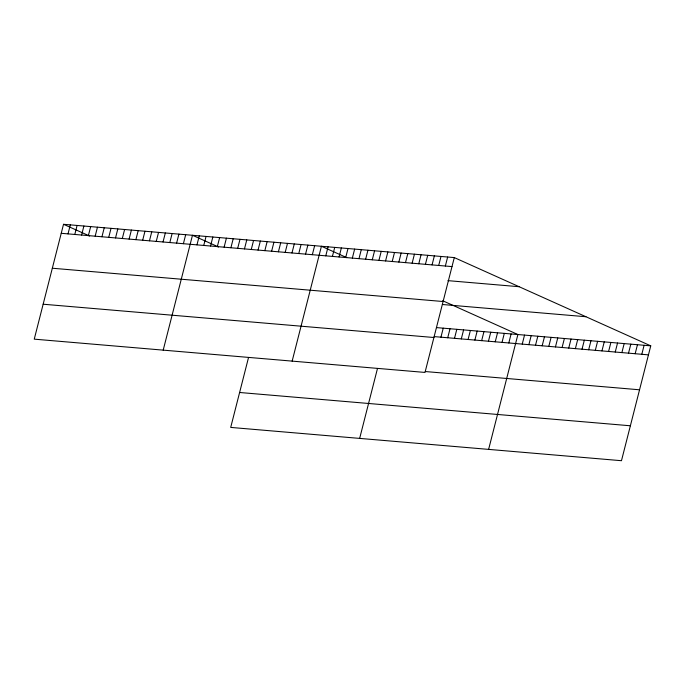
<?xml version="1.0" encoding="UTF-8"?>
<svg xmlns="http://www.w3.org/2000/svg" width="685" height="685" viewBox="0 0 685 685"><rect width="100%" height="100%" fill="white"/><g stroke="black" fill="none" stroke-linecap="round" stroke-linejoin="round"><path stroke-width="1.03" d="M63.525 224.295L34.25 339.152L425.008 372.434L454.292 257.586L63.525 224.295L89.624 236.025M68.02 233.876L70.315 224.868M74.802 234.458L77.097 225.451M81.592 235.041L83.887 226.033M88.374 235.614L90.677 226.607M95.164 236.197L97.458 227.189M101.954 236.77L104.248 227.762M108.735 237.352L111.038 228.345M115.525 237.926L117.82 228.918M122.315 238.508L124.61 229.501M129.097 239.082L131.392 230.074M135.887 239.664L138.182 230.657M142.677 240.238L144.972 231.23M149.458 240.82L151.753 231.813M156.248 241.394L158.543 232.386M163.03 241.976L165.333 232.968M169.82 242.55L172.115 233.542M176.61 243.132L178.905 234.124M183.392 243.706L185.686 234.698M163.201 350.138L192.476 235.28L218.575 247.002M196.972 244.862L199.266 235.854M203.753 245.444L206.048 236.436M210.543 246.018L212.838 237.01M217.333 246.6L219.628 237.592M224.115 247.182L226.41 238.175M230.905 247.756L233.2 238.748M237.686 248.338L239.99 239.33M244.476 248.912L246.771 239.904M251.267 249.494L253.561 240.486M258.048 250.068L260.343 241.06M264.838 250.65L267.133 241.642M271.628 251.224L273.923 242.216M248.535 357.501L230.708 427.414L621.475 460.705L650.75 345.848L454.292 257.586M278.41 251.806L280.704 242.798M285.2 252.38L287.494 243.372M291.981 252.962L294.285 243.954M298.771 253.536L301.066 244.528M305.561 254.118L307.856 245.11M312.343 254.692L314.646 245.684M292.152 361.115L321.428 246.266L346.687 257.611M325.777 255.839L328.072 246.831M332.422 256.404L334.717 247.396M339.058 256.969L341.361 247.961M345.702 257.534L347.997 248.527M352.347 258.099L354.642 249.092M358.991 258.665L361.286 249.657M365.636 259.238L367.931 250.231M372.28 259.803L374.575 250.796M378.916 260.368L381.22 251.361M385.561 260.934L387.856 251.926M392.205 261.499L394.5 252.491M398.85 262.064L401.145 253.056M359.659 438.4L377.486 368.487M405.494 262.629L407.789 253.621M412.139 263.194L414.434 254.186M418.775 263.759L421.069 254.751M425.419 264.324L427.714 255.317M432.064 264.889L434.358 255.882M438.708 265.463L441.003 256.455M445.353 266.028L447.647 257.021M440.935 337.183L443.238 328.175M447.725 337.756L450.019 328.749M454.515 338.339L456.809 329.331M461.296 338.912L463.599 329.905M468.086 339.495L470.381 330.487M474.876 340.068L477.171 331.06M481.658 340.65L483.952 331.643M488.448 341.233L490.743 332.225M495.238 341.806L497.533 332.799M502.019 342.389L504.314 333.381M508.809 342.962L511.104 333.955M488.619 449.386L517.894 334.537L442.647 300.724M522.235 344.11L524.53 335.102M528.88 344.675L531.175 335.667M535.524 345.24L537.819 336.232M542.169 345.805L544.464 336.797M548.813 346.37L551.108 337.362M555.449 346.935L557.753 337.928M562.094 347.5L564.389 338.493M568.738 348.066L571.033 339.058M575.383 348.631L577.678 339.623M582.027 349.204L584.322 340.197M588.663 349.77L590.967 340.762M595.308 350.335L597.603 341.327M601.952 350.9L604.247 341.892M608.597 351.465L610.892 342.457M615.241 352.03L617.536 343.022M621.886 352.595L624.181 343.587M628.522 353.16L630.825 344.153M635.166 353.725L637.461 344.718M641.811 354.291L644.106 345.283M61.23 233.302L451.989 266.593M447.947 280.644L519.119 286.715M52.325 268.229L443.092 301.52M442.39 304.5L585.915 316.727M436.448 327.593L650.75 345.848M434.153 336.6L648.455 354.856M43.155 304.217L433.913 337.508M425.248 371.535L639.55 389.791M239.613 392.488L630.38 425.779"/></g></svg>
